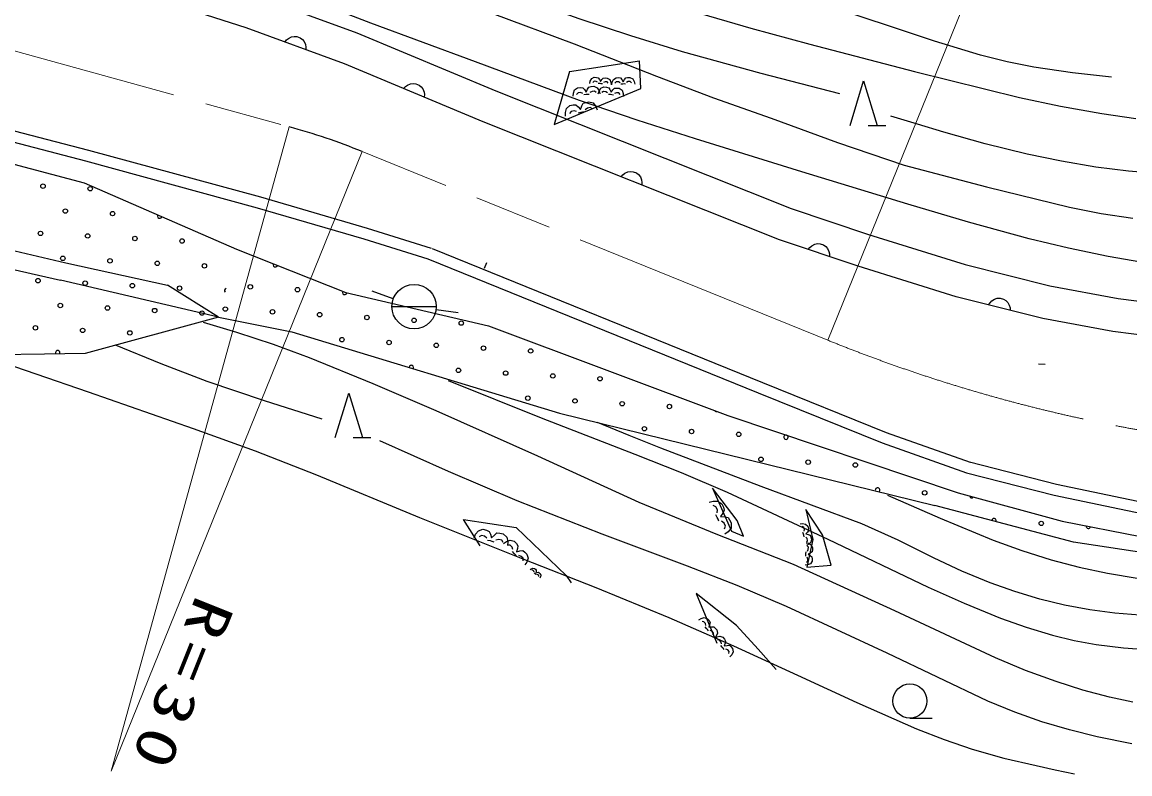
# Model space of a CAD drawing. Units: millimetres, scale not verified. Extents: x 40000 to 680000, y 20000 to 380000.
# Drawn here: x 176106 to 225814, y 285458 to 319182 of the extents above; entities that cross this region are included whole.
import ezdxf

# ---------------------------------------------------------------- set-up
doc = ezdxf.new("R2010")
doc.units = ezdxf.units.MM
doc.header["$LTSCALE"] = 1000
doc.linetypes.add('CHAIN', pattern=[18.5, 12, -1.5, 3.5, -1.5])
for name, color, linetype, lineweight in [('M-BGD', 7, 'Continuous', 25), ('M-BGD-HTXT', 7, 'Continuous', 13), ('M-BMK', 2, 'CHAIN', 13)]:
    doc.layers.add(name, color=color, linetype=linetype, lineweight=lineweight)
doc.styles.add('ＭＳ ゴシック', font='')
doc.styles.get('ＭＳ ゴシック').set_extended_font_data('MS Gothic')

# ---------------------------------------------------------------- blocks, each defined once
blk = doc.blocks.new('BUHIN4')
at = {"color": 7, "linetype": 'Continuous', "lineweight": 25}
blk.add_line((-962, 321), (-1356, -375), dxfattribs=at)
blk.add_lwpolyline([(-565, 1021), (870, -493), (-1166, -40)], dxfattribs=at)
blk = doc.blocks.new('BUHIN84')
at = {"color": 7, "linetype": 'Continuous', "lineweight": 25}
for points in [[(536, 99), (539, -25), (498, -163), (389, -260), (274, -282), (179, -280), (106, -213), (22, -120), (-22, -239), (-68, -334), (-152, -360), (-259, -380), (-409, -336), (-494, -216), (-536, -99)], [(-107, -34), (-34, -26), (22, -15), (110, 4)], [(159, -54), (247, -79), (346, -61), (403, 8)], [(-377, -133), (-307, -184), (-210, -166), (-132, -110)]]:
    blk.add_lwpolyline(points, dxfattribs=at)
blk = doc.blocks.new('BUHIN204')
at = {"color": 7, "linetype": 'Continuous', "lineweight": 25}
blk.add_line((491, 866), (-491, -866), dxfattribs=at)
blk.add_circle((0, 0), 995, dxfattribs=at)

msp = doc.modelspace()

# ---------------------------------------------------------------- linework, layer by layer
at = {"layer": 'M-BGD'}
for p, q in [((186156, 318926), (180000, 320903)), ((186643, 320345), (191121, 318705)), ((190574, 317308), (186156, 318926)), ((191121, 318705), (197366, 316094)), ((196800, 314706), (190574, 317308)), ((200668, 316971), (203806, 317451)), ((203867, 316200), (203806, 317451)), ((200668, 316971), (199978, 314594)), ((199978, 314594), (203867, 316200)), ((197366, 316094), (210609, 310819)), ((173725, 314832), (179078, 313444)), ((210094, 309409), (196800, 314706)), ((173599, 314348), (178952, 312960)), ((172265, 313725), (178891, 311969)), ((179084, 313443), (186800, 311339)), ((178952, 312960), (186659, 310859)), ((178891, 311969), (185722, 308994)), ((186800, 311339), (191585, 309936)), ((186659, 310859), (191437, 309458)), ((210609, 310819), (214084, 309662)), ((171304, 309951), (178063, 308388)), ((191585, 309936), (194463, 309046)), ((191437, 309458), (194315, 308568)), ((213624, 308234), (210094, 309409)), ((214084, 309662), (218427, 308309)), ((171216, 309098), (177829, 307602)), ((185722, 308994), (190634, 307053)), ((194503, 309031), (209326, 303022)), ((178063, 308388), (182623, 307378)), ((194315, 308568), (209138, 302559)), ((196849, 308138), (196959, 308400)), ((218019, 306865), (213624, 308234)), ((218427, 308309), (222224, 307347)), ((184924, 305950), (177829, 307602)), ((184924, 305950), (182623, 307378)), ((222224, 307347), (225284, 306784)), ((190634, 307053), (197035, 305559)), ((192757, 306767), (191819, 307114)), ((221904, 305881), (218019, 306865)), ((225284, 306784), (229164, 306283)), ((194686, 306286), (195677, 306153)), ((184924, 305950), (178938, 304314)), ((184924, 305950), (188207, 305295)), ((225052, 305302), (221904, 305881)), ((188207, 305295), (200217, 301636)), ((197035, 305559), (207775, 301542)), ((228983, 304794), (225052, 305302)), ((177116, 304290), (174339, 304239)), ((178938, 304314), (177116, 304290)), ((221713, 303853), (222013, 303843)), ((209326, 303022), (214878, 300773)), ((209138, 302559), (214701, 300305)), ((200217, 301636), (217061, 297491)), ((207775, 301542), (218112, 298068)), ((214878, 300773), (218654, 299437)), ((214701, 300305), (218488, 298966)), ((218611, 299450), (222530, 298450)), ((218488, 298966), (222417, 297963)), ((207080, 298270), (207937, 296351)), ((208197, 296821), (207080, 298270)), ((222530, 298450), (226461, 297632)), ((218112, 298068), (222775, 296790)), ((222417, 297963), (226359, 297143)), ((211278, 297320), (211592, 295968)), ((212021, 296176), (211278, 297320)), ((223293, 295853), (217061, 297491)), ((195914, 296876), (198277, 296511)), ((196655, 295687), (195914, 296876)), ((208474, 296119), (208197, 296821)), ((222775, 296790), (226294, 296104)), ((198277, 296511), (200512, 294361)), ((207937, 296351), (208474, 296119)), ((211592, 295968), (211321, 294736)), ((212408, 294823), (212021, 296176)), ((229310, 294946), (223293, 295853)), ((211321, 294736), (212408, 294823)), ((200512, 294361), (200738, 294029)), ((208167, 292117), (206356, 293543)), ((206356, 293543), (207274, 291322)), ((209138, 291052), (208167, 292117)), ((209936, 290137), (209138, 291052)), ((215943, 287960), (216938, 287960))]:
    msp.add_line(p, q, dxfattribs=at)
for points in [[(224990, 316712), (223248, 316905), (221508, 317158), (220307, 317402), (219118, 317703), (217052, 318333), (214990, 319024), (212840, 319726), (210665, 320373), (206564, 321422), (202466, 322533), (200187, 323253), (197928, 324030), (193260, 325780), (188582, 327530), (185611, 328624), (182659, 329775), (180204, 330811), (177732, 331789), (176669, 332134), (175580, 332424)], [(175434, 330705), (176587, 330480), (177793, 330167), (178993, 329793), (180934, 329091), (182868, 328327), (187534, 326536), (192210, 324797), (196680, 323052), (201181, 321361), (203671, 320491), (206189, 319675), (208807, 318910), (211452, 318201), (216151, 316971), (220864, 315801), (222700, 315412), (224556, 315080), (226079, 314861)], [(212799, 315964), (209269, 316879), (205745, 317854), (203414, 318564), (201100, 319332), (198422, 320298), (195756, 321325), (192913, 322422), (190047, 323463), (185354, 325155), (180654, 326857), (178841, 327457), (177001, 328003), (175587, 328364), (174159, 328666), (172777, 328897), (171387, 329069), (170033, 329176), (168666, 329223), (166859, 329206), (165042, 329128), (164373, 329091), (163695, 329052)], [(175199, 326427), (176922, 326116), (178642, 325745), (180710, 325231), (182770, 324658), (185303, 323890), (187826, 323062), (192506, 321345), (197185, 319593), (200880, 318209), (204566, 316764), (207126, 315789), (209713, 314869), (212689, 313789), (215692, 312764), (219387, 311797), (223105, 310886), (224525, 310604), (225955, 310382)], [(226313, 308419), (224835, 308669), (223064, 309037), (221296, 309466), (218569, 310210), (215857, 311011), (211091, 312472), (206319, 313949), (203712, 314783), (201123, 315675), (196445, 317409), (191755, 319133), (187157, 320910), (182536, 322632), (180677, 323178), (178800, 323666), (177371, 324007), (175921, 324290), (174983, 324424), (174041, 324533)], [(187895, 318289), (187972, 318383), (188062, 318454), (188189, 318525), (188313, 318543), (188436, 318536), (188581, 318483), (188680, 318409), (188762, 318315), (188816, 318178), (188839, 318066), (188834, 317945)], [(201579, 316432), (201602, 316539), (201665, 316648), (201779, 316709), (201882, 316703), (201962, 316682), (202011, 316609), (202063, 316513), (202126, 316605), (202185, 316676), (202262, 316681), (202358, 316676), (202476, 316607), (202524, 316487), (202535, 316378)], [(202563, 316378), (202579, 316494), (202638, 316617), (202755, 316692), (202866, 316694), (202954, 316678), (203012, 316604), (203076, 316505), (203136, 316610), (203193, 316691), (203275, 316703), (203378, 316706), (203511, 316641), (203573, 316517), (203594, 316401)], [(193225, 316200), (193307, 316290), (193400, 316357), (193530, 316422), (193654, 316435), (193776, 316422), (193919, 316362), (194014, 316285), (194093, 316187), (194140, 316048), (194158, 315935), (194148, 315814)], [(200833, 315855), (200841, 315991), (200900, 316139), (201029, 316236), (201158, 316248), (201262, 316237), (201336, 316156), (201419, 316046), (201480, 316173), (201540, 316272), (201635, 316293), (201754, 316305), (201915, 316241), (201997, 316101), (202031, 315968)], [(201932, 316484), (201862, 316524), (201774, 316529), (201711, 316482)], [(201961, 315968), (201993, 316093), (202074, 316218), (202212, 316284), (202333, 316272), (202427, 316242), (202480, 316154), (202537, 316037), (202616, 316143), (202689, 316224), (202781, 316226), (202893, 316214), (203029, 316126), (203080, 315982), (203087, 315853)], [(202156, 316412), (202091, 316420), (202041, 316423), (201962, 316425)], [(202407, 316441), (202357, 316499), (202271, 316503), (202193, 316472)], [(202938, 316464), (202860, 316500), (202764, 316498), (202701, 316443)], [(203184, 316405), (203114, 316408), (203060, 316407), (202975, 316403)], [(203451, 316457), (203393, 316515), (203300, 316513), (203219, 316472)], [(247847, 316307), (243515, 314880), (239154, 313507), (237716, 313161), (236255, 312872), (234802, 312643), (233333, 312472), (231798, 312355), (230249, 312297), (228730, 312304), (227204, 312371), (225751, 312497), (224294, 312683), (222746, 312944), (221199, 313265), (219328, 313730), (217473, 314252), (216286, 314606), (215091, 314971)], [(201262, 315986), (201168, 316022), (201057, 316012), (200988, 315942)], [(201553, 315938), (201472, 315936), (201409, 315930), (201310, 315918)], [(201860, 316021), (201787, 316084), (201680, 316074), (201588, 316020)], [(202380, 316011), (202300, 316062), (202196, 316072), (202119, 316020)], [(202641, 315913), (202565, 315926), (202506, 315932), (202413, 315939)], [(202939, 315934), (202883, 316005), (202782, 316015), (202687, 315982)], [(200495, 314963), (200488, 315126), (200539, 315309), (200681, 315441), (200833, 315472), (200958, 315471), (201056, 315385), (201168, 315264), (201225, 315422), (201283, 315548), (201394, 315585), (201535, 315614), (201733, 315559), (201849, 315402), (201906, 315248)], [(200989, 315173), (200872, 315204), (200742, 315178), (200669, 315086)], [(201342, 315152), (201245, 315140), (201171, 315125), (201055, 315098)], [(201696, 315290), (201602, 315356), (201475, 315330), (201372, 315254)], [(202982, 312242), (203062, 312334), (203154, 312403), (203283, 312470), (203407, 312485), (203529, 312474), (203673, 312417), (203770, 312341), (203850, 312244), (203899, 312106), (203919, 311993), (203911, 311872)], [(211385, 308980), (211459, 309076), (211547, 309150), (211672, 309224), (211795, 309246), (211918, 309242), (212065, 309193), (212165, 309123), (212250, 309031), (212308, 308896), (212334, 308785), (212334, 308664)], [(219477, 306496), (219544, 306597), (219626, 306677), (219745, 306760), (219866, 306792), (219989, 306797), (220139, 306759), (220244, 306696), (220336, 306611), (220404, 306480), (220438, 306371), (220446, 306250)], [(225953, 288672), (224895, 288896), (223697, 289215), (222506, 289595), (221136, 290100), (219786, 290662), (215271, 292776), (210727, 294851), (207248, 296213), (203791, 297630), (199254, 299709), (194691, 301743), (191854, 302963), (188995, 304128), (187382, 304720), (185741, 305259), (184996, 305488), (184249, 305714)], [(189574, 301368), (186982, 302189), (184411, 303067), (182349, 303853), (180292, 304684)], [(174352, 304215), (179068, 302601), (183786, 300956), (186565, 299943), (189322, 298873), (193930, 296966), (198568, 295104), (201855, 293817), (205119, 292474), (208024, 291205), (210902, 289882), (213558, 288654), (216242, 287479), (217480, 286995), (218745, 286565), (220166, 286167), (221603, 285825), (222464, 285639), (223325, 285458)], [(195216, 303103), (199395, 301424), (203598, 299799), (205680, 298976), (207747, 298094), (212263, 295988), (216768, 293839), (218379, 293114), (220016, 292444), (221166, 292033), (222344, 291676), (223314, 291439), (224305, 291259), (225524, 291107), (226753, 291015)], [(226255, 292571), (225141, 292660), (224021, 292811), (222889, 293026), (221771, 293299), (220650, 293637), (219539, 294035), (218275, 294557), (217035, 295134), (215424, 295935), (213790, 296680), (209271, 298347), (204767, 300072), (203347, 300640), (201919, 301215)], [(225910, 286808), (224347, 287121), (223104, 287425), (221870, 287790), (220649, 288228), (219439, 288726), (214931, 290873), (210401, 292972), (208192, 293904), (205960, 294781), (202131, 296216), (198327, 297706), (195240, 299024), (192162, 300392)], [(214935, 297961), (217295, 296924), (219681, 295942), (220967, 295471), (222281, 295056), (223536, 294726), (224807, 294455), (226150, 294230), (227503, 294064), (228582, 293985), (229661, 293965), (230609, 294009), (231551, 294113), (232652, 294302), (233741, 294551), (233809, 294567), (233886, 294586)], [(206941, 297640), (207114, 297694), (207323, 297690), (207502, 297575), (207577, 297422), (207611, 297288), (207546, 297160), (207449, 297007), (207633, 296991), (207783, 296963), (207853, 296856), (207922, 296713), (207918, 296487), (207784, 296320), (207636, 296217)], [(207302, 297173), (207303, 297306), (207239, 297437), (207120, 297490)], [(207377, 296791), (207338, 296891), (207301, 296966), (207240, 297081)], [(207622, 296452), (207666, 296571), (207603, 296699), (207494, 296787)], [(196388, 296051), (196453, 296213), (196585, 296368), (196781, 296432), (196942, 296394), (197063, 296338), (197120, 296211), (197175, 296044), (197300, 296172), (197413, 296268), (197537, 296255), (197686, 296219), (197854, 296077), (197897, 295874), (197883, 295699)], [(211018, 296672), (211131, 296686), (211261, 296662), (211361, 296570), (211391, 296467), (211398, 296380), (211344, 296307), (211267, 296222), (211380, 296192), (211470, 296159), (211502, 296084), (211530, 295988), (211503, 295847), (211402, 295757), (211298, 295709)], [(211193, 296341), (211208, 296424), (211182, 296513), (211114, 296559)], [(211199, 296095), (211185, 296162), (211170, 296212), (211145, 296291)], [(196960, 296035), (196861, 296118), (196723, 296150), (196611, 296094)], [(197293, 295858), (197194, 295889), (197116, 295908), (196991, 295933)], [(197698, 295834), (197636, 295939), (197501, 295971), (197368, 295943)], [(197709, 295797), (197834, 295887), (198005, 295941), (198181, 295897), (198283, 295793), (198347, 295694), (198330, 295573), (198293, 295422), (198446, 295459), (198575, 295478), (198661, 295410), (198756, 295314), (198814, 295129), (198751, 294958), (198659, 294834)], [(211284, 295825), (211397, 295803), (211513, 295737), (211579, 295618), (211574, 295509), (211552, 295424), (211477, 295372), (211376, 295316), (211474, 295251), (211550, 295190), (211556, 295108), (211552, 295007), (211481, 294882), (211355, 294829), (211240, 294816)], [(211315, 295858), (211355, 295927), (211330, 296013), (211271, 296080)], [(198128, 295517), (198093, 295625), (198005, 295714), (197895, 295724)], [(198294, 295229), (198234, 295298), (198185, 295349), (198104, 295426)], [(211270, 295217), (211278, 295285), (211281, 295338), (211282, 295421)], [(211344, 295454), (211385, 295528), (211389, 295621), (211339, 295686)], [(198584, 295021), (198587, 295128), (198502, 295215), (198389, 295257)], [(211304, 294953), (211365, 295006), (211369, 295096), (211334, 295179)], [(198897, 294619), (198948, 294661), (199019, 294689), (199096, 294675), (199142, 294634), (199172, 294593), (199168, 294541), (199157, 294476), (199221, 294496), (199276, 294507), (199314, 294481), (199357, 294442), (199388, 294365), (199365, 294290), (199330, 294235)], [(199084, 294511), (199066, 294556), (199026, 294592), (198978, 294593)], [(199163, 294393), (199135, 294421), (199112, 294441), (199076, 294472)], [(199292, 294312), (199291, 294358), (199252, 294393), (199203, 294408)]]:
    msp.add_lwpolyline(points, dxfattribs=at)
for centre, radius in [((177042, 311823), 99.5), ((179160, 311709), 99.5), ((178045, 310707), 99.5), ((180163, 310593), 99.5), ((176929, 309704), 99.5), ((179047, 309591), 99.5), ((181165, 309477), 99.5), ((183284, 309364), 99.5), ((177931, 308588), 99.5), ((180049, 308475), 99.5), ((182168, 308362), 99.5), ((184286, 308248), 99.5), ((176815, 307586), 99.5), ((178934, 307473), 99.5), ((181052, 307359), 99.5), ((183170, 307246), 99.5), ((186345, 307306), 99.5), ((188462, 307180), 99.5), ((177818, 306470), 99.5), ((179936, 306357), 99.5), ((182054, 306243), 99.5), ((184173, 306130), 99.5), ((185223, 306311), 99.5), ((187341, 306185), 99.5), ((189458, 306058), 99.5), ((191576, 305932), 99.5), ((193693, 305806), 99.5), ((195811, 305680), 99.5), ((176702, 305468), 99.5), ((178820, 305354), 99.5), ((180938, 305241), 99.5), ((190454, 304937), 99.5), ((192572, 304811), 99.5), ((194689, 304685), 99.5), ((196807, 304558), 99.5), ((198924, 304432), 99.5), ((195685, 303563), 99.5), ((197802, 303437), 99.5), ((199920, 303311), 99.5), ((202038, 303184), 99.5), ((198798, 302315), 99.5), ((200916, 302189), 99.5), ((203033, 302063), 99.5), ((205151, 301937), 99.5), ((204029, 300941), 99.5), ((206147, 300815), 99.5), ((208264, 300689), 99.5), ((209260, 299567), 99.5), ((211378, 299441), 99.5), ((213495, 299315), 99.5), ((216608, 298067), 99.5), ((221839, 296693), 99.5), ((215943, 288725), 765)]:
    msp.add_circle(centre, radius, dxfattribs=at)
for centre, radius, start, end in [((180105, 285571), 30000, 67.9479, 74.5809), ((182281, 310480), 99.5, 149.6162, 343.3147), ((187467, 308302), 99.5, 156.9873, 339.8925), ((185288, 307132), 99.5, 107.4547, 223.1842), ((190580, 307054), 99.5, 147.4096, 353.4225), ((177704, 304352), 99.5, 327.8068, 213.6843), ((193567, 303689), 99.5, 328.1318, 177.9761), ((207268, 301810), 99.5, 207.4382, 291.5496), ((210382, 300563), 99.5, 81.285, 61.559), ((214491, 298193), 99.5, 303.4388, 208.9118), ((218726, 297941), 99.5, 188.1544, 321.2027), ((219722, 296819), 99.5, 329.9344, 180.6188), ((223957, 296567), 99.5, 172.8397, 345.0932)]:
    msp.add_arc(centre, radius, start, end, dxfattribs=at)
at = {"layer": 'M-BGD-HTXT'}
for p, q in [((223255, 332043), (212264, 304911)), ((188081, 314491), (180105, 285571)), ((191368, 313376), (180105, 285571))]:
    msp.add_line(p, q, dxfattribs=at)
at = {"layer": 'M-BMK'}
for p, q in [((171327, 319112), (188081, 314491)), ((212264, 304911), (191368, 313376))]:
    msp.add_line(p, q, dxfattribs=at)
msp.add_arc((238546, 369790), 70000, 247.94789, 285.24808, dxfattribs=at)

# ---------------------------------------------------------------- block references
at = {"layer": 'M-BGD', "rotation": 119.54935}
for name, p in [('BUHIN4', (213869, 315543)), ('BUHIN204', (193694, 306420)), ('BUHIN4', (190762, 301537)), ('BUHIN84', (206820, 291953)), ('BUHIN84', (207520, 291119))]:
    msp.add_blockref(name, p, dxfattribs=at)

# ---------------------------------------------------------------- texts
at = {"layer": 'M-BGD-HTXT', "insert": (183916, 293570), "char_height": 1833, "attachment_point": 7, "rotation": 248.2, "style": 'ＭＳ ゴシック'}
msp.add_mtext('\\T1.24;\\W1.35;R=30', dxfattribs=at)

doc.saveas('drawing.dxf')
